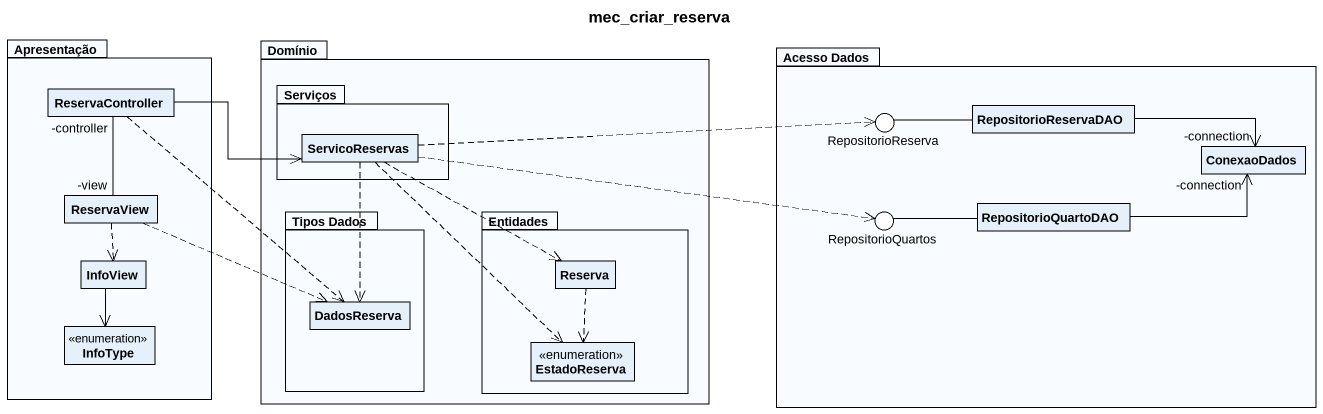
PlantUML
@startuml
title mec_criar_reserva
allowmixing
hide circle
hide empty members
package Apresentação {
  class ReservaController
  class ReservaView
  class InfoView
  enum InfoType
}
package Domínio {
  package Serviços {
    class ServicoReservas
  }
  package "Tipos Dados" as Tipos_Dados {
    class DadosReserva
  }
  package Entidades {
    class Reserva
    enum EstadoReserva
  }
}
package "Acesso Dados" as Acesso_Dados {
  class RepositorioReservaDAO
  class ConexaoDados
  class RepositorioQuartoDAO
}
() RepositorioReserva
() RepositorioQuartos
Acesso_Dados -up- RepositorioReserva
Acesso_Dados -left- RepositorioQuartos
ReservaController -right-> ServicoReservas
ReservaController ..> DadosReserva
RepositorioReservaDAO -left- RepositorioReserva
RepositorioReservaDAO -right-> "-connection" ConexaoDados
ServicoReservas .right.> RepositorioReserva
ServicoReservas .right.> Reserva
ServicoReservas .right.> RepositorioQuartos
ServicoReservas ..> DadosReserva
ServicoReservas ..> EstadoReserva
ReservaView "-view" -up- "-controller" ReservaController
ReservaView ..> InfoView
ReservaView .right.> DadosReserva
RepositorioQuartoDAO -right-> "-connection" ConexaoDados
RepositorioQuartoDAO -left- RepositorioQuartos
InfoView --> InfoType
Reserva ..> EstadoReserva
@enduml
